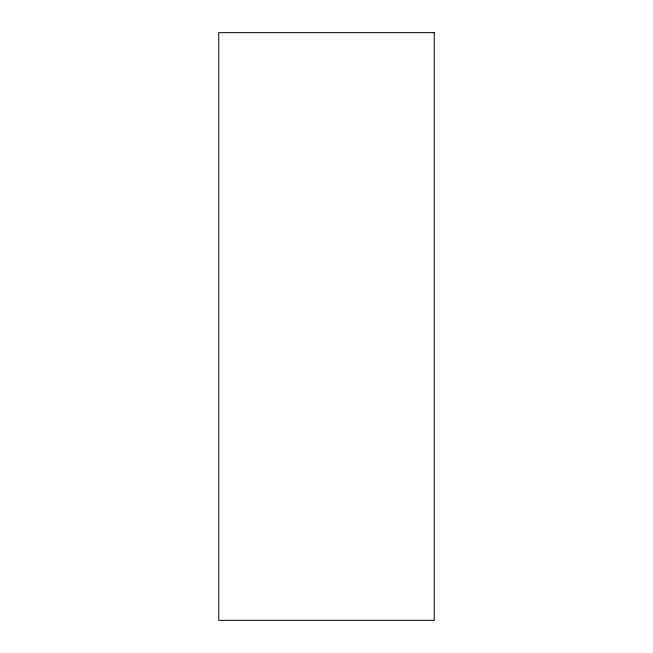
<?xml version="1.0" encoding="UTF-8"?>
<svg xmlns="http://www.w3.org/2000/svg" width="653" height="653" viewBox="0 0 653 653"><rect width="100%" height="100%" fill="white"/><g stroke="black" fill="none" stroke-linecap="round" stroke-linejoin="round"><path stroke-width="0.98" d="M434.245 32.65L218.755 32.65L218.755 620.35L434.245 620.35L434.245 32.65"/></g></svg>
